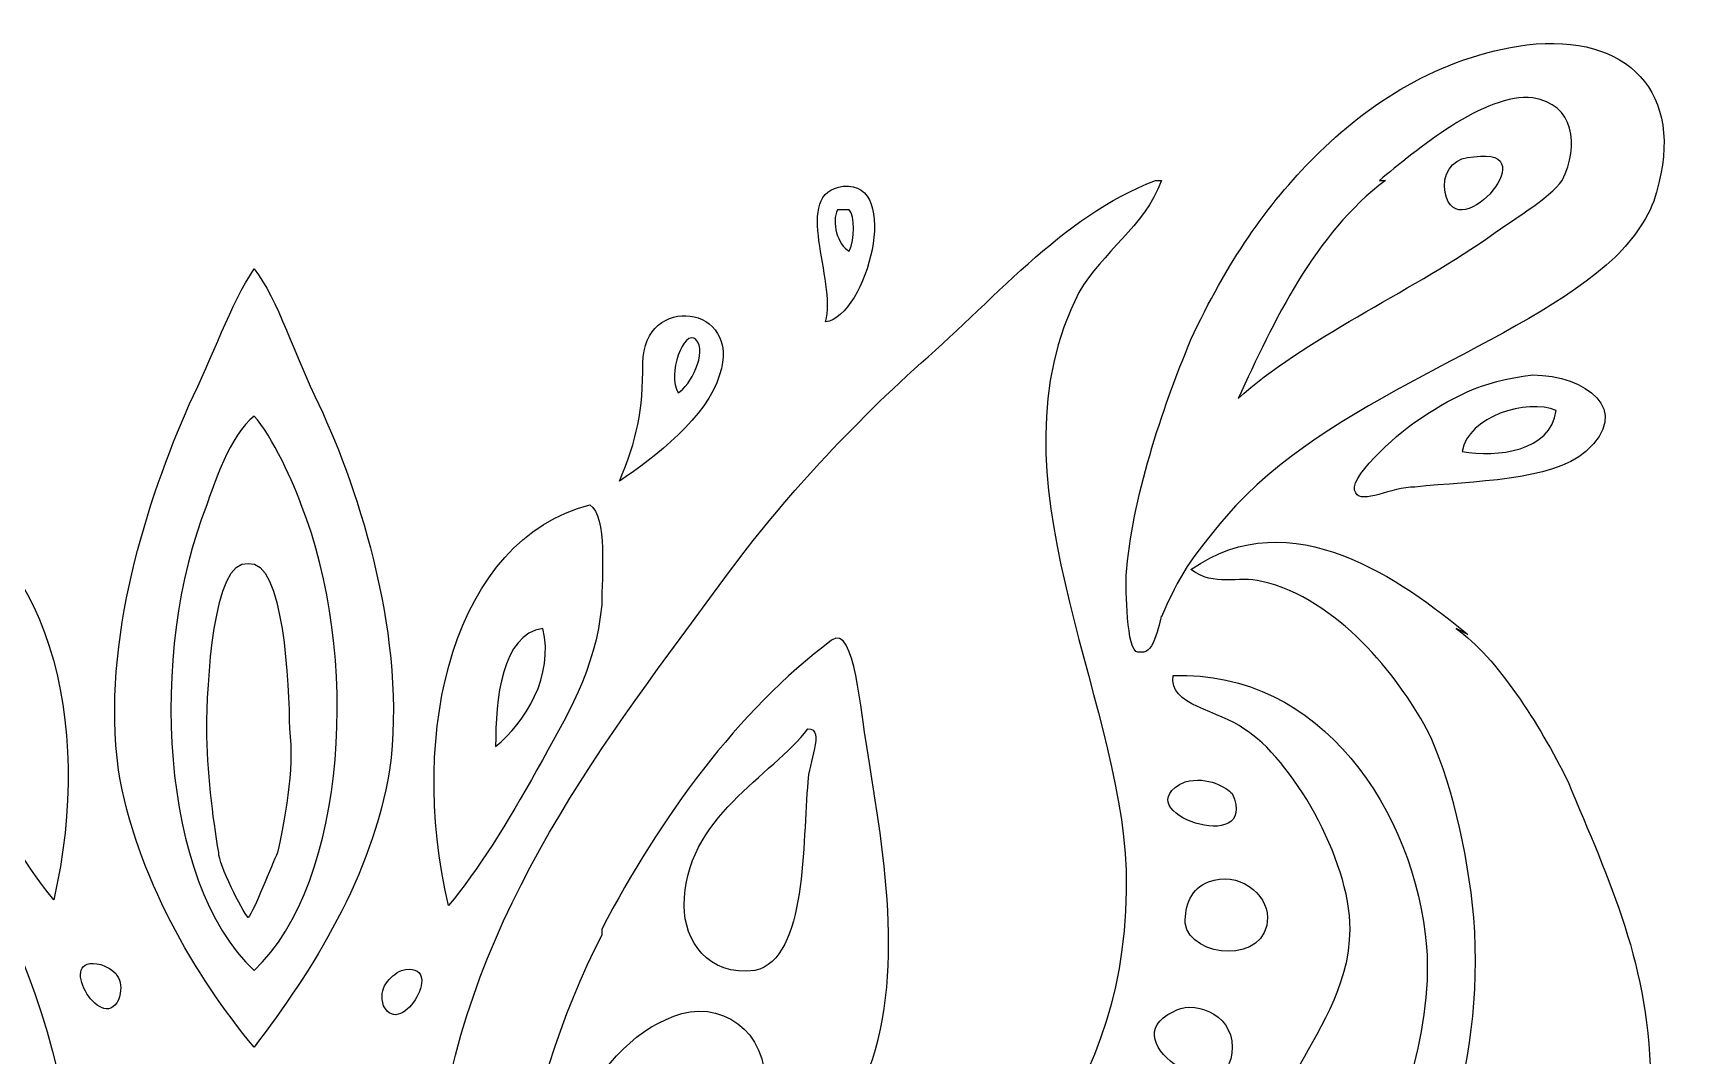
# Model space of a CAD drawing. Header units: centimetres. Extents: x -5.7 to 5.7, y -10.5 to 10.5.
# Drawn here: x -0.581 to 3.943, y 7.683 to 10.481 of the extents above; entities that cross this region are included whole.
import ezdxf

# ---------------------------------------------------------------- set-up
doc = ezdxf.new("R2010")
doc.units = ezdxf.units.CM
doc.header["$MEASUREMENT"] = 0
doc.layers.add('Layer 1', color=7, linetype='Continuous')

msp = doc.modelspace()

# ---------------------------------------------------------------- linework, layer by layer
at = {"layer": 'Layer 1'}
for points, knots in [([(2.45943, 8.78743), (2.49168, 8.78743), (2.50782, 8.90035), (2.50782, 8.88419), (2.50782, 8.88419), (2.55619, 8.99709), (2.58847, 9.04548), (2.6852, 9.15835), (2.6852, 9.15835), (2.95939, 9.4809), (3.4916, 9.62605), (3.74962, 9.86796), (3.74962, 9.86796), (3.79799, 9.91633), (3.84638, 9.98086), (3.86252, 10.04536), (3.86252, 10.04536), (3.94317, 10.31949), (3.78187, 10.48078), (3.50771, 10.44853), (3.50771, 10.44853), (3.2658, 10.41628), (3.07229, 10.28724), (2.92713, 10.14209), (2.92713, 10.14209), (2.79812, 10.01308), (2.68519, 9.85182), (2.58846, 9.64213), (2.58846, 9.64213), (2.50781, 9.44861), (2.42717, 9.20668), (2.41106, 8.99702), (2.41106, 8.99702), (2.41106, 8.96477), (2.41106, 8.78736), (2.44331, 8.78736), (2.44331, 8.78736), (2.44331, 8.78736), (2.45943, 8.78738), (2.45943, 8.78738), (2.45943, 8.78738), (2.45943, 8.78738), (2.45943, 8.78743), (2.45943, 8.78743)], [0, 0, 0, 0, 0.0833333, 0.0833333, 0.0833333, 0.0833333, 0.1666667, 0.1666667, 0.1666667, 0.1666667, 0.25, 0.25, 0.25, 0.25, 0.3333333, 0.3333333, 0.3333333, 0.3333333, 0.4166667, 0.4166667, 0.4166667, 0.4166667, 0.5, 0.5, 0.5, 0.5, 0.5833333, 0.5833333, 0.5833333, 0.5833333, 0.6666667, 0.6666667, 0.6666667, 0.6666667, 0.75, 0.75, 0.75, 0.75, 0.8333333, 0.8333333, 0.8333333, 0.8333333, 1, 1, 1, 1]), ([(3.10454, 10.07765), (3.2013, 10.15827), (3.39484, 10.31956), (3.52388, 10.30342), (3.52388, 10.30342), (3.63678, 10.28731), (3.65289, 10.17441), (3.6045, 10.07765), (3.6045, 10.07765), (3.57225, 10.02928), (3.45938, 9.96473), (3.39484, 9.91636), (3.39484, 9.91636), (3.18518, 9.77121), (2.89488, 9.6422), (2.71748, 9.48094), (2.71748, 9.48094), (2.81424, 9.6906), (2.92714, 9.93248), (3.12065, 10.07765), (3.12065, 10.07765), (3.12065, 10.07765), (3.10454, 10.07765), (3.10454, 10.07765)], [0, 0, 0, 0, 0.1428571, 0.1428571, 0.1428571, 0.1428571, 0.2857143, 0.2857143, 0.2857143, 0.2857143, 0.4285714, 0.4285714, 0.4285714, 0.4285714, 0.5714286, 0.5714286, 0.5714286, 0.5714286, 0.7142857, 0.7142857, 0.7142857, 0.7142857, 1, 1, 1, 1]), ([(3.36259, 10.14213), (3.3142, 10.14213), (3.28194, 10.10988), (3.28194, 10.06151), (3.28194, 10.06151), (3.29806, 9.86799), (3.57225, 10.17441), (3.36259, 10.14213)], [0, 0, 0, 0, 0.3333333, 0.3333333, 0.3333333, 0.3333333, 1, 1, 1, 1]), ([(-2.36268, 8.20686), (-2.37882, 7.61015), (-2.0079, 7.23923), (-1.62081, 6.96501), (-1.62081, 6.96501), (-1.34665, 6.78763), (-1.0241, 6.5457), (-0.84669, 6.25542), (-0.84669, 6.25542), (-0.74993, 6.1103), (-0.6854, 5.98126), (-0.63703, 5.78772), (-0.63703, 5.78772), (-0.50802, 5.99738), (-0.52413, 6.30382), (-0.49188, 6.59409), (-0.49188, 6.59409), (-0.45963, 6.88442), (-0.45963, 7.17469), (-0.47577, 7.41663), (-0.47577, 7.41663), (-0.54028, 8.02946), (-0.91122, 8.51327), (-1.23375, 8.96487), (-1.23375, 8.96487), (-1.39504, 9.19064), (-1.57244, 9.38418), (-1.7821, 9.5777), (-1.7821, 9.5777), (-1.99176, 9.77122), (-2.18527, 9.99704), (-2.44332, 10.0938), (-2.44332, 10.0938), (-2.44332, 10.0938), (-2.44332, 10.0938), (-2.45943, 10.0938), (-2.45943, 10.0938), (-2.41106, 9.96476), (-2.29814, 9.90028), (-2.23366, 9.78739), (-2.23366, 9.78739), (-1.97562, 9.28742), (-2.34654, 8.69068), (-2.36268, 8.20686)], [0, 0, 0, 0, 0.0833333, 0.0833333, 0.0833333, 0.0833333, 0.1666667, 0.1666667, 0.1666667, 0.1666667, 0.25, 0.25, 0.25, 0.25, 0.3333333, 0.3333333, 0.3333333, 0.3333333, 0.4166667, 0.4166667, 0.4166667, 0.4166667, 0.5, 0.5, 0.5, 0.5, 0.5833333, 0.5833333, 0.5833333, 0.5833333, 0.6666667, 0.6666667, 0.6666667, 0.6666667, 0.75, 0.75, 0.75, 0.75, 0.8333333, 0.8333333, 0.8333333, 0.8333333, 1, 1, 1, 1]), ([(0.6854, 5.77161), (0.73379, 5.94901), (0.7983, 6.07802), (0.89508, 6.23931), (0.89508, 6.23931), (1.07248, 6.52961), (1.39504, 6.77149), (1.6692, 6.9489), (1.6692, 6.9489), (2.05626, 7.22309), (2.42718, 7.57787), (2.41107, 8.19075), (2.41107, 8.19075), (2.39496, 8.67457), (2.02401, 9.27131), (2.28203, 9.77121), (2.28203, 9.77121), (2.34654, 9.88413), (2.45943, 9.94861), (2.50783, 10.07765), (2.50783, 10.07765), (2.50783, 10.07765), (2.50783, 10.07765), (2.49169, 10.07765), (2.49169, 10.07765), (2.23367, 9.98089), (2.04015, 9.73896), (1.8305, 9.56155), (1.8305, 9.56155), (1.62082, 9.36803), (1.44341, 9.17449), (1.28215, 8.94872), (1.28215, 8.94872), (0.9596, 8.51327), (0.58865, 8.02945), (0.52417, 7.40048), (0.52417, 7.40048), (0.50803, 7.17468), (0.50803, 6.86827), (0.54028, 6.57794), (0.54028, 6.57794), (0.57253, 6.2877), (0.55639, 5.98126), (0.6854, 5.77161)], [0, 0, 0, 0, 0.0833333, 0.0833333, 0.0833333, 0.0833333, 0.1666667, 0.1666667, 0.1666667, 0.1666667, 0.25, 0.25, 0.25, 0.25, 0.3333333, 0.3333333, 0.3333333, 0.3333333, 0.4166667, 0.4166667, 0.4166667, 0.4166667, 0.5, 0.5, 0.5, 0.5, 0.5833333, 0.5833333, 0.5833333, 0.5833333, 0.6666667, 0.6666667, 0.6666667, 0.6666667, 0.75, 0.75, 0.75, 0.75, 0.8333333, 0.8333333, 0.8333333, 0.8333333, 1, 1, 1, 1]), ([(1.58856, 9.69059), (1.70146, 9.7067), (1.79822, 10.07765), (1.63695, 10.06154), (1.63695, 10.06154), (1.4918, 10.0454), (1.62081, 9.80346), (1.58856, 9.69059)], [0, 0, 0, 0, 0.3333333, 0.3333333, 0.3333333, 0.3333333, 1, 1, 1, 1]), ([(1.63695, 9.997), (1.63695, 9.997), (1.65306, 9.997), (1.65306, 9.997), (1.65306, 9.997), (1.66917, 9.98089), (1.66917, 9.91635), (1.65306, 9.8841), (1.65306, 9.8841), (1.62078, 9.90021), (1.60467, 9.96472), (1.62078, 9.997), (1.62078, 9.997), (1.62078, 9.997), (1.63695, 9.997), (1.63695, 9.997)], [0, 0, 0, 0, 0.2, 0.2, 0.2, 0.2, 0.4, 0.4, 0.4, 0.4, 0.6, 0.6, 0.6, 0.6, 1, 1, 1, 1]), ([(0.02418, 7.70688), (0.02418, 7.70688), (0.02418, 7.70688), (0.02418, 7.70688), (0.02418, 7.70688), (0.02418, 7.70688), (0.02418, 7.70688), (0.02418, 7.70688), (0.02418, 7.70688), (0.18547, 7.91656), (0.34673, 8.17461), (0.39513, 8.46486), (0.39513, 8.46486), (0.44352, 8.81967), (0.31448, 9.22286), (0.20161, 9.4648), (0.20161, 9.4648), (0.1371, 9.59378), (0.08871, 9.75507), (0.02421, 9.83575), (0.02421, 9.83575), (0.02421, 9.83575), (0.02421, 9.83575), (0.02421, 9.83575), (0.02421, 9.83575), (-0.0403, 9.73897), (-0.08869, 9.59379), (-0.15319, 9.4648), (-0.15319, 9.4648), (-0.26609, 9.20673), (-0.3951, 8.81967), (-0.34671, 8.46486), (-0.34671, 8.46486), (-0.29834, 8.17461), (-0.13711, 7.90042), (0.02418, 7.70688)], [0, 0, 0, 0, 0.1, 0.1, 0.1, 0.1, 0.2, 0.2, 0.2, 0.2, 0.3, 0.3, 0.3, 0.3, 0.4, 0.4, 0.4, 0.4, 0.5, 0.5, 0.5, 0.5, 0.6, 0.6, 0.6, 0.6, 0.7, 0.7, 0.7, 0.7, 0.8, 0.8, 0.8, 0.8, 1, 1, 1, 1]), ([(1.29826, 9.54544), (1.36277, 9.73896), (1.0886, 9.77121), (1.0886, 9.57769), (1.0886, 9.57769), (1.0886, 9.44868), (1.07249, 9.36803), (1.02409, 9.25516), (1.02409, 9.25516), (1.12085, 9.31964), (1.26603, 9.43254), (1.29826, 9.54544)], [0, 0, 0, 0, 0.25, 0.25, 0.25, 0.25, 0.5, 0.5, 0.5, 0.5, 1, 1, 1, 1]), ([(1.23375, 9.6422), (1.26603, 9.60995), (1.21764, 9.51319), (1.18536, 9.49708), (1.18536, 9.49708), (1.15311, 9.54544), (1.2015, 9.67448), (1.23375, 9.6422)], [0, 0, 0, 0, 0.3333333, 0.3333333, 0.3333333, 0.3333333, 1, 1, 1, 1]), ([(3.2013, 9.23903), (3.36259, 9.25514), (3.57225, 9.25514), (3.669, 9.33579), (3.669, 9.33579), (3.79801, 9.44869), (3.669, 9.54545), (3.52388, 9.54545), (3.52388, 9.54545), (3.37873, 9.52934), (3.29808, 9.48094), (3.20133, 9.41644), (3.20133, 9.41644), (3.15296, 9.38416), (3.00781, 9.25515), (3.04004, 9.22292), (3.04004, 9.22292), (3.05615, 9.19061), (3.13682, 9.23903), (3.2013, 9.23903)], [0, 0, 0, 0, 0.1666667, 0.1666667, 0.1666667, 0.1666667, 0.3333333, 0.3333333, 0.3333333, 0.3333333, 0.5, 0.5, 0.5, 0.5, 0.6666667, 0.6666667, 0.6666667, 0.6666667, 1, 1, 1, 1]), ([(3.58836, 9.44865), (3.57225, 9.33575), (3.42707, 9.31964), (3.33034, 9.33575), (3.33034, 9.33575), (3.34648, 9.43254), (3.50771, 9.48093), (3.58836, 9.44865)], [0, 0, 0, 0, 0.3333333, 0.3333333, 0.3333333, 0.3333333, 1, 1, 1, 1]), ([(-0.10483, 9.19061), (-0.08872, 9.239), (-0.04032, 9.38413), (0.02418, 9.43254), (0.02418, 9.43254), (0.07257, 9.38415), (0.1371, 9.23902), (0.15322, 9.1906), (0.15322, 9.1906), (0.31448, 8.78743), (0.28223, 8.15846), (0.02418, 7.91655), (0.02418, 7.91655), (-0.23384, 8.15849), (-0.26609, 8.78743), (-0.10483, 9.19061)], [0, 0, 0, 0, 0.2, 0.2, 0.2, 0.2, 0.4, 0.4, 0.4, 0.4, 0.6, 0.6, 0.6, 0.6, 1, 1, 1, 1]), ([(-0.76605, 8.48102), (-0.6854, 8.35201), (-0.60476, 8.20686), (-0.52414, 8.11007), (-0.52414, 8.11007), (-0.41122, 8.59389), (-0.54025, 9.10998), (-0.9112, 9.20671), (-0.9112, 9.20671), (-0.95957, 9.17446), (-0.94345, 9.01319), (-0.94345, 8.93258), (-0.94345, 8.93258), (-0.92734, 8.75518), (-0.84669, 8.62614), (-0.76605, 8.48102)], [0, 0, 0, 0, 0.2, 0.2, 0.2, 0.2, 0.4, 0.4, 0.4, 0.4, 0.6, 0.6, 0.6, 0.6, 1, 1, 1, 1]), ([(0.7983, 8.46488), (0.87895, 8.61003), (0.95959, 8.73907), (0.9757, 8.91647), (0.9757, 8.91647), (0.9757, 8.99709), (0.99181, 9.15838), (0.94345, 9.1906), (0.94345, 9.1906), (0.5725, 9.09387), (0.44349, 8.57777), (0.55639, 8.09393), (0.55639, 8.09393), (0.63704, 8.19072), (0.71768, 8.31973), (0.7983, 8.46488)], [0, 0, 0, 0, 0.2, 0.2, 0.2, 0.2, 0.4, 0.4, 0.4, 0.4, 0.6, 0.6, 0.6, 0.6, 1, 1, 1, 1]), ([(3.34648, 8.8358), (3.16908, 8.98095), (2.86264, 9.20675), (2.5885, 9.0132), (2.5885, 9.0132), (2.65301, 8.96483), (2.71751, 8.99709), (2.78202, 8.98095), (2.78202, 8.98095), (2.99168, 8.93258), (3.15297, 8.72293), (3.23356, 8.57778), (3.23356, 8.57778), (3.29807, 8.44874), (3.34648, 8.23909), (3.3626, 8.06168), (3.3626, 8.06168), (3.39485, 7.62626), (3.24968, 7.3037), (3.0723, 7.0134), (3.0723, 7.0134), (2.91101, 6.73924), (2.68521, 6.49733), (2.45945, 6.27156), (2.45945, 6.27156), (2.00789, 5.81997), (1.34664, 5.54581), (1.04022, 4.99749), (1.04022, 4.99749), (0.95957, 4.86845), (0.8951, 4.64268), (0.8467, 4.46528), (0.8467, 4.46528), (0.83059, 4.40077), (0.83059, 4.25562), (0.87895, 4.22337), (0.87895, 4.22337), (0.99185, 4.17498), (0.97571, 4.3201), (0.97571, 4.3201), (0.97571, 4.3201), (0.97571, 4.3201), (1.137, 4.22337), (1.20151, 4.17498), (1.20151, 4.17498), (1.28216, 4.11047), (1.54018, 4.01369), (1.63696, 3.99758), (1.63696, 3.99758), (2.18528, 3.91693), (2.60459, 4.09434), (2.87878, 4.36853), (2.87878, 4.36853), (3.16908, 4.67494), (3.26584, 5.19104), (3.34648, 5.67486), (3.34648, 5.67486), (3.36259, 5.80387), (3.37873, 5.94902), (3.4271, 6.06192), (3.4271, 6.06192), (3.50775, 6.28772), (3.63678, 6.51348), (3.71743, 6.75539), (3.71743, 6.75539), (3.79805, 6.99732), (3.84644, 7.2876), (3.84644, 7.59404), (3.84644, 7.59404), (3.84644, 7.93271), (3.73354, 8.1585), (3.62064, 8.43264), (3.62064, 8.43264), (3.54002, 8.59393), (3.42712, 8.77133), (3.31423, 8.85198), (3.31423, 8.85198), (3.31423, 8.85198), (3.34648, 8.8358), (3.34648, 8.8358)], [0, 0, 0, 0, 0.047619, 0.047619, 0.047619, 0.047619, 0.0952381, 0.0952381, 0.0952381, 0.0952381, 0.1428571, 0.1428571, 0.1428571, 0.1428571, 0.1904762, 0.1904762, 0.1904762, 0.1904762, 0.2380952, 0.2380952, 0.2380952, 0.2380952, 0.2857143, 0.2857143, 0.2857143, 0.2857143, 0.3333333, 0.3333333, 0.3333333, 0.3333333, 0.3809524, 0.3809524, 0.3809524, 0.3809524, 0.4285714, 0.4285714, 0.4285714, 0.4285714, 0.4761905, 0.4761905, 0.4761905, 0.4761905, 0.5238095, 0.5238095, 0.5238095, 0.5238095, 0.5714286, 0.5714286, 0.5714286, 0.5714286, 0.6190476, 0.6190476, 0.6190476, 0.6190476, 0.6666667, 0.6666667, 0.6666667, 0.6666667, 0.7142857, 0.7142857, 0.7142857, 0.7142857, 0.7619048, 0.7619048, 0.7619048, 0.7619048, 0.8095238, 0.8095238, 0.8095238, 0.8095238, 0.8571429, 0.8571429, 0.8571429, 0.8571429, 0.9047619, 0.9047619, 0.9047619, 0.9047619, 1, 1, 1, 1]), ([(0.00807, 8.06168), (0.02418, 8.07779), (0.07258, 8.20683), (0.08872, 8.23908), (0.08872, 8.23908), (0.10483, 8.31972), (0.13711, 8.46485), (0.12097, 8.57777), (0.12097, 8.57777), (0.12097, 8.69067), (0.10486, 9.04547), (0.00807, 9.02931), (0.00807, 9.02931), (0.00807, 9.02931), (0.00807, 9.02931), (0.00807, 9.02931), (0.00807, 9.02931), (-0.08869, 9.04545), (-0.10483, 8.69064), (-0.10483, 8.57777), (-0.10483, 8.57777), (-0.10483, 8.46485), (-0.08872, 8.33586), (-0.07258, 8.23908), (-0.07258, 8.23908), (-0.07258, 8.20686), (-0.00807, 8.07782), (0.00807, 8.06168), (0.00807, 8.06168), (0.00807, 8.06168), (0.00807, 8.06168), (0.00807, 8.06168)], [0, 0, 0, 0, 0.1111111, 0.1111111, 0.1111111, 0.1111111, 0.2222222, 0.2222222, 0.2222222, 0.2222222, 0.3333333, 0.3333333, 0.3333333, 0.3333333, 0.4444444, 0.4444444, 0.4444444, 0.4444444, 0.5555556, 0.5555556, 0.5555556, 0.5555556, 0.6666667, 0.6666667, 0.6666667, 0.6666667, 0.7777778, 0.7777778, 0.7777778, 0.7777778, 1, 1, 1, 1]), ([(0.9757, 8.02946), (1.13699, 8.3359), (1.34665, 8.62617), (1.60467, 8.81969), (1.60467, 8.81969), (1.66918, 8.86808), (1.68532, 8.61003), (1.70143, 8.52942), (1.70143, 8.52942), (1.7498, 8.22298), (1.81433, 7.86817), (1.68532, 7.59401), (1.68532, 7.59401), (1.62081, 7.46497), (1.52403, 7.31982), (1.41116, 7.20695), (1.41116, 7.20695), (1.29826, 7.09403), (1.2015, 6.96499), (1.10475, 6.86826), (1.10475, 6.86826), (1.04024, 6.80375), (0.97571, 6.75534), (0.92735, 6.69086), (0.92735, 6.69086), (0.8467, 6.59408), (0.81445, 6.44892), (0.73383, 6.36831), (0.73383, 6.36831), (0.65318, 6.98116), (0.74994, 7.57788), (0.97574, 8.01333), (0.97574, 8.01333), (0.97574, 8.01333), (0.97573, 8.02946), (0.97573, 8.02946), (0.97573, 8.02946), (0.97573, 8.02946), (0.9757, 8.02946), (0.9757, 8.02946)], [0, 0, 0, 0, 0.0909091, 0.0909091, 0.0909091, 0.0909091, 0.1818182, 0.1818182, 0.1818182, 0.1818182, 0.2727273, 0.2727273, 0.2727273, 0.2727273, 0.3636364, 0.3636364, 0.3636364, 0.3636364, 0.4545455, 0.4545455, 0.4545455, 0.4545455, 0.5454545, 0.5454545, 0.5454545, 0.5454545, 0.6363636, 0.6363636, 0.6363636, 0.6363636, 0.7272727, 0.7272727, 0.7272727, 0.7272727, 0.8181818, 0.8181818, 0.8181818, 0.8181818, 1, 1, 1, 1]), ([(0.81444, 8.85197), (0.84669, 8.72296), (0.76605, 8.59392), (0.6854, 8.52944), (0.6854, 8.52944), (0.6854, 8.6584), (0.70157, 8.8358), (0.81444, 8.85197)], [0, 0, 0, 0, 0.3333333, 0.3333333, 0.3333333, 0.3333333, 1, 1, 1, 1]), ([(0.71768, 5.67485), (0.6854, 5.5942), (0.6854, 5.48133), (0.71768, 5.40069), (0.71768, 5.40069), (0.8628, 5.56198), (0.94345, 5.73938), (1.08863, 5.88451), (1.08863, 5.88451), (1.21764, 6.02963), (1.37893, 6.15867), (1.55631, 6.2716), (1.55631, 6.2716), (2.05627, 6.5941), (2.70137, 6.85218), (3.04004, 7.31985), (3.04004, 7.31985), (3.15296, 7.465), (3.2497, 7.73919), (3.23356, 7.9811), (3.23356, 7.9811), (3.20131, 8.35205), (2.94326, 8.73908), (2.54009, 8.72297), (2.54009, 8.72297), (2.52398, 8.6423), (2.6691, 8.62619), (2.73361, 8.57782), (2.73361, 8.57782), (2.86262, 8.49717), (3.02391, 8.22301), (3.02391, 8.02947), (3.02391, 8.02947), (3.02391, 7.86818), (2.92715, 7.73917), (2.87879, 7.64241), (2.87879, 7.64241), (2.63685, 7.23924), (2.15304, 6.98119), (1.71759, 6.72314), (1.71759, 6.72314), (1.26605, 6.46512), (0.86283, 6.17479), (0.70159, 5.65872), (0.70159, 5.65872), (0.70159, 5.65872), (0.71768, 5.67485), (0.71768, 5.67485)], [0, 0, 0, 0, 0.0769231, 0.0769231, 0.0769231, 0.0769231, 0.1538462, 0.1538462, 0.1538462, 0.1538462, 0.2307692, 0.2307692, 0.2307692, 0.2307692, 0.3076923, 0.3076923, 0.3076923, 0.3076923, 0.3846154, 0.3846154, 0.3846154, 0.3846154, 0.4615385, 0.4615385, 0.4615385, 0.4615385, 0.5384615, 0.5384615, 0.5384615, 0.5384615, 0.6153846, 0.6153846, 0.6153846, 0.6153846, 0.6923077, 0.6923077, 0.6923077, 0.6923077, 0.7692308, 0.7692308, 0.7692308, 0.7692308, 0.8461538, 0.8461538, 0.8461538, 0.8461538, 1, 1, 1, 1]), ([(1.39504, 7.91656), (1.54016, 7.94881), (1.52405, 8.27134), (1.54016, 8.43263), (1.54016, 8.43263), (1.54016, 8.48102), (1.58855, 8.57778), (1.54016, 8.57778), (1.54016, 8.57778), (1.4434, 8.44874), (1.20149, 8.33587), (1.20149, 8.09394), (1.20149, 8.09394), (1.2015, 7.9972), (1.26603, 7.90042), (1.39504, 7.91656)], [0, 0, 0, 0, 0.2, 0.2, 0.2, 0.2, 0.4, 0.4, 0.4, 0.4, 0.6, 0.6, 0.6, 0.6, 1, 1, 1, 1]), ([(2.57236, 8.43263), (2.39496, 8.35201), (2.78202, 8.22297), (2.70137, 8.40038), (2.70137, 8.40038), (2.6852, 8.41651), (2.63684, 8.44874), (2.57236, 8.43263)], [0, 0, 0, 0, 0.3333333, 0.3333333, 0.3333333, 0.3333333, 1, 1, 1, 1]), ([(2.63684, 8.15849), (2.58847, 8.14235), (2.57233, 8.09396), (2.57233, 8.04557), (2.57233, 8.04557), (2.58844, 7.94881), (2.7981, 7.93267), (2.7981, 8.06168), (2.7981, 8.06168), (2.79813, 8.12621), (2.71748, 8.19072), (2.63684, 8.15849)], [0, 0, 0, 0, 0.25, 0.25, 0.25, 0.25, 0.5, 0.5, 0.5, 0.5, 1, 1, 1, 1]), ([(-0.34674, 7.83591), (-0.33063, 7.88428), (-0.34674, 7.91655), (-0.39511, 7.93267), (-0.39511, 7.93267), (-0.52414, 7.96495), (-0.3951, 7.73916), (-0.34674, 7.83591)], [0, 0, 0, 0, 0.3333333, 0.3333333, 0.3333333, 0.3333333, 1, 1, 1, 1]), ([(0.37899, 7.8198), (0.42736, 7.72304), (0.55639, 7.94881), (0.42736, 7.91656), (0.42736, 7.91656), (0.39513, 7.90042), (0.36288, 7.86817), (0.37899, 7.8198)], [0, 0, 0, 0, 0.3333333, 0.3333333, 0.3333333, 0.3333333, 1, 1, 1, 1]), ([(2.70137, 7.70688), (2.70137, 7.80366), (2.58847, 7.83592), (2.54008, 7.80366), (2.54008, 7.80366), (2.36268, 7.72304), (2.70137, 7.51336), (2.70137, 7.70688)], [0, 0, 0, 0, 0.3333333, 0.3333333, 0.3333333, 0.3333333, 1, 1, 1, 1]), ([(0.84669, 6.72313), (0.9112, 6.85217), (0.99181, 7.02957), (1.07249, 7.14244), (1.07249, 7.14244), (1.18536, 7.28759), (1.3789, 7.36824), (1.41116, 7.5295), (1.41116, 7.5295), (1.45955, 7.7069), (1.34665, 7.81983), (1.21764, 7.80369), (1.21764, 7.80369), (0.9757, 7.7553), (0.81447, 7.41663), (0.7983, 7.11019), (0.7983, 7.11019), (0.78219, 6.99729), (0.7983, 6.90053), (0.7983, 6.78766), (0.7983, 6.78766), (0.7983, 6.69088), (0.7983, 6.64248), (0.84669, 6.72313)], [0, 0, 0, 0, 0.1428571, 0.1428571, 0.1428571, 0.1428571, 0.2857143, 0.2857143, 0.2857143, 0.2857143, 0.4285714, 0.4285714, 0.4285714, 0.4285714, 0.5714286, 0.5714286, 0.5714286, 0.5714286, 0.7142857, 0.7142857, 0.7142857, 0.7142857, 1, 1, 1, 1])]:
    msp.add_open_spline(points, degree=3, knots=knots, dxfattribs=at)

doc.saveas('drawing.dxf')
